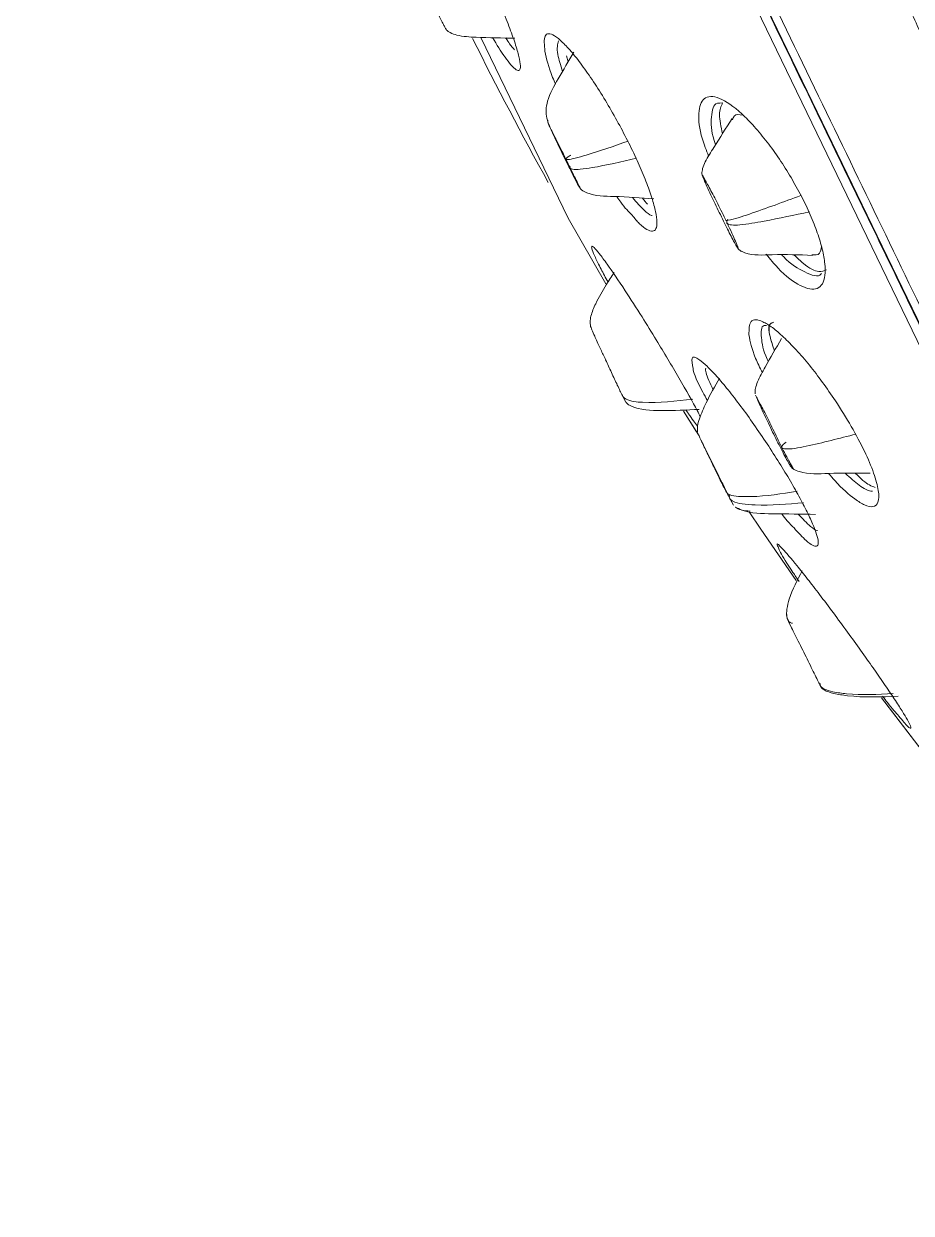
# Model space of a CAD drawing. Extents: x 11377 to 14537, y 53 to 2368.
# Drawn here: x 13406.93 to 13432.79, y 936.9 to 971.55 of the extents above; entities that cross this region are included whole.
import ezdxf

# ---------------------------------------------------------------- set-up
doc = ezdxf.new("R2010")
doc.units = 0
doc.header["$LTSCALE"] = 10
doc.header["$MEASUREMENT"] = 0
doc.layers.get('0').update_dxf_attribs({"linetype": 'CONTINUOUS'})

# ---------------------------------------------------------------- blocks, each defined once
blk = doc.blocks.new('ebhrwW')
at = {"color": 8, "linetype": 'Continuous', "lineweight": 15}
for p, q in [((6290.409, 896.67), (6258.554, 962.566)), ((6296.411, 883.613), (6258.388, 962.268)), ((6271.406, 917.866), (6273.949, 912.606))]:
    blk.add_line(p, q, dxfattribs=at)
at = {"color": 7, "linetype": 'Continuous', "lineweight": 15}
for p, q in [((6273.905, 917.337), (6273.951, 917.162)), ((6273.905, 917.337), (6273.951, 917.162)), ((6278.368, 915.958), (6278.453, 915.963)), ((6278.368, 915.958), (6278.453, 915.963)), ((6273.493, 915.091), (6273.624, 914.821)), ((6273.89, 914.315), (6274.014, 914.059)), ((6278.103, 913.296), (6278.236, 913.02)), ((6273.949, 912.606), (6275.049, 910.69)), ((6275.531, 907.434), (6275.622, 907.256)), ((6277.31, 906.981), (6277.75, 906.291)), ((6277.31, 906.981), (6277.695, 906.377)), ((6277.823, 906.135), (6277.896, 905.984)), ((6278.593, 904.586), (6278.675, 904.416)), ((6278.675, 904.416), (6278.773, 904.241)), ((6280.353, 900.898), (6280.368, 900.868)), ((6280.362, 900.882), (6280.377, 900.851)), ((6281.301, 898.979), (6281.343, 898.912))]:
    blk.add_line(p, q, dxfattribs=at)
at = {"color": 7, "linetype": 'Continuous', "lineweight": 15, "flags": 128}
for points in [[(6279.224, 904.051), (6279.565, 903.548), (6280.601, 902.048)], [(6279.224, 904.051), (6279.565, 903.548), (6280.601, 902.048)], [(6283.085, 898.632), (6284.27, 897.085), (6284.577, 896.691)], [(6283.216, 898.459), (6284.27, 897.085), (6284.597, 896.666)]]:
    blk.add_lwpolyline(points, dxfattribs=at)
at = {"color": 7, "linetype": 'Continuous', "lineweight": 15}
blk.add_arc((6383.324, 974.147), 125.5, 206.65777, 208.82314, dxfattribs=at)
at = {"color": 8, "linetype": 'Continuous', "lineweight": 15}
for points, knots in [([(6290.922, 896.157), (6290.437, 897.158), (6289.469, 899.162), (6287.878, 902.452), (6286.205, 905.913), (6284.453, 909.536), (6282.642, 913.283), (6280.788, 917.119), (6278.907, 921.011), (6277.016, 924.922), (6275.133, 928.817), (6273.275, 932.661), (6271.459, 936.418), (6269.701, 940.054), (6268.017, 943.537), (6266.423, 946.833), (6264.934, 949.915), (6263.562, 952.752), (6262.321, 955.32), (6261.221, 957.595), (6260.273, 959.556), (6259.486, 961.185), (6258.865, 962.469), (6258.42, 963.389), (6258.14, 963.968), (6258.105, 964.04), (6258.088, 964.076)], [0, 0, 0, 0, 0.041667, 0.083334, 0.125001, 0.166668, 0.208335, 0.250002, 0.291669, 0.333336, 0.375003, 0.41667, 0.458337, 0.500004, 0.541671, 0.583338, 0.625005, 0.666672, 0.708339, 0.750006, 0.791673, 0.83334, 0.875007, 0.916674, 0.958342, 1, 1, 1, 1]), ([(6272.113, 917.296), (6272.174, 917.214), (6272.304, 917.038), (6272.447, 916.908), (6272.544, 916.891), (6272.572, 917.022), (6272.528, 917.291), (6272.414, 917.685), (6272.236, 918.184), (6272.003, 918.763), (6271.728, 919.396), (6271.521, 919.831), (6271.418, 920.049)], [0, 0, 0, 0, 0.082774, 0.178749, 0.281665, 0.385167, 0.488506, 0.591452, 0.69394, 0.796269, 0.898206, 1, 1, 1, 1]), ([(6272.113, 917.296), (6272.174, 917.214), (6272.304, 917.038), (6272.447, 916.908), (6272.544, 916.891), (6272.572, 917.022), (6272.528, 917.291), (6272.414, 917.685), (6272.236, 918.184), (6272.003, 918.763), (6271.728, 919.396), (6271.521, 919.831), (6271.418, 920.049)], [0, 0, 0, 0, 0.082774, 0.178749, 0.281665, 0.385167, 0.488506, 0.591452, 0.69394, 0.796269, 0.898206, 1, 1, 1, 1]), ([(6272.388, 917.509), (6272.345, 917.558), (6272.275, 917.636), (6272.174, 917.796), (6272.136, 917.857)], [0, 0, 0, 0, 0.62057, 1, 1, 1, 1]), ([(6272.388, 917.509), (6272.345, 917.558), (6272.275, 917.636), (6272.174, 917.796), (6272.136, 917.857)], [0, 0, 0, 0, 0.62057, 1, 1, 1, 1]), ([(6275.414, 915.375), (6275.303, 915.573), (6275.081, 915.971), (6274.732, 916.526), (6274.389, 917.023), (6274.067, 917.437), (6273.781, 917.747), (6273.547, 917.936), (6273.374, 917.997), (6273.233, 917.923), (6273.258, 917.647), (6273.275, 917.468)], [0, 0, 0, 0, 0.099479, 0.199471, 0.301027, 0.403146, 0.506029, 0.609543, 0.711077, 0.812651, 1, 1, 1, 1]), ([(6275.414, 915.375), (6275.303, 915.573), (6275.081, 915.971), (6274.732, 916.526), (6274.389, 917.023), (6274.067, 917.437), (6273.781, 917.747), (6273.547, 917.936), (6273.374, 917.997), (6273.233, 917.923), (6273.258, 917.647), (6273.275, 917.468)], [0, 0, 0, 0, 0.099479, 0.199471, 0.301027, 0.403146, 0.506029, 0.609543, 0.711077, 0.812651, 1, 1, 1, 1]), ([(6273.787, 916.881), (6273.732, 917.059), (6273.595, 917.497), (6273.644, 917.67), (6273.672, 917.773)], [0, 0, 0, 0, 0.4040424, 1, 1, 1, 1]), ([(6273.787, 916.881), (6273.732, 917.059), (6273.595, 917.497), (6273.644, 917.67), (6273.672, 917.773)], [0, 0, 0, 0, 0.4040424, 1, 1, 1, 1]), ([(6280.446, 913.792), (6280.335, 913.972), (6280.112, 914.335), (6279.746, 914.837), (6279.374, 915.287), (6278.88, 915.788), (6278.324, 916.173), (6277.878, 916.165), (6277.721, 915.718), (6277.784, 915.089), (6277.978, 914.583), (6278.044, 914.411)], [0, 0, 0, 0, 0.074821, 0.150373, 0.228816, 0.308002, 0.46998, 0.631394, 0.782831, 0.926317, 1, 1, 1, 1]), ([(6280.446, 913.792), (6280.335, 913.972), (6280.112, 914.335), (6279.746, 914.837), (6279.374, 915.287), (6278.88, 915.788), (6278.324, 916.173), (6277.878, 916.165), (6277.721, 915.718), (6277.784, 915.089), (6277.978, 914.583), (6278.044, 914.411)], [0, 0, 0, 0, 0.074821, 0.150373, 0.228816, 0.308002, 0.46998, 0.631394, 0.782831, 0.926317, 1, 1, 1, 1]), ([(6278.247, 914.748), (6278.232, 914.79), (6278.11, 915.131), (6278.114, 915.581), (6278.181, 915.959), (6278.344, 915.958), (6278.368, 915.958)], [0, 0, 0, 0, 0.058879, 0.479721, 0.925325, 1, 1, 1, 1]), ([(6278.247, 914.748), (6278.232, 914.79), (6278.11, 915.131), (6278.114, 915.581), (6278.181, 915.959), (6278.344, 915.958), (6278.368, 915.958)], [0, 0, 0, 0, 0.058879, 0.479721, 0.925325, 1, 1, 1, 1]), ([(6275.817, 912.688), (6275.889, 912.601), (6276.061, 912.393), (6276.254, 912.263), (6276.423, 912.203), (6276.522, 912.279), (6276.552, 912.474), (6276.511, 912.78), (6276.401, 913.186), (6276.228, 913.669), (6275.999, 914.211), (6275.727, 914.789), (6275.518, 915.18), (6275.414, 915.375)], [0, 0, 0, 0, 0.067554, 0.16197, 0.257348, 0.352252, 0.446667, 0.540173, 0.633342, 0.725505, 0.817434, 0.908755, 1, 1, 1, 1]), ([(6275.817, 912.688), (6275.889, 912.601), (6276.061, 912.393), (6276.254, 912.263), (6276.423, 912.203), (6276.522, 912.279), (6276.552, 912.474), (6276.511, 912.78), (6276.401, 913.186), (6276.228, 913.669), (6275.999, 914.211), (6275.727, 914.789), (6275.518, 915.18), (6275.414, 915.375)], [0, 0, 0, 0, 0.067554, 0.16197, 0.257348, 0.352252, 0.446667, 0.540173, 0.633342, 0.725505, 0.817434, 0.908755, 1, 1, 1, 1]), ([(6275.699, 914.852), (6275.283, 914.705), (6274.748, 914.516), (6274.178, 914.357), (6273.973, 914.311), (6273.893, 914.31), (6273.879, 914.322), (6273.883, 914.336), (6273.901, 914.355), (6273.947, 914.392), (6273.997, 914.421), (6274.033, 914.443)], [0, 0, 0, 0, 0.559098, 0.719648, 0.838089, 0.879174, 0.896209, 0.91228, 0.929105, 0.948468, 1, 1, 1, 1]), ([(6275.944, 914.351), (6275.504, 914.249), (6274.94, 914.118), (6274.333, 914.03), (6274.113, 914.019), (6274.019, 914.049), (6273.999, 914.077), (6273.996, 914.1), (6274.004, 914.117), (6274.007, 914.125)], [0, 0, 0, 0, 0.606699, 0.778208, 0.904932, 0.949233, 0.967791, 0.985433, 1, 1, 1, 1]), ([(6279.725, 911.553), (6279.839, 911.414), (6280.201, 910.973), (6280.755, 910.575), (6281.171, 910.493), (6281.371, 910.673), (6281.445, 910.92), (6281.444, 911.262), (6281.368, 911.685), (6281.224, 912.169), (6281.015, 912.695), (6280.757, 913.246), (6280.549, 913.61), (6280.446, 913.792)], [0, 0, 0, 0, 0.071245, 0.226302, 0.388199, 0.469011, 0.549003, 0.626696, 0.703469, 0.778302, 0.852645, 0.926298, 1, 1, 1, 1]), ([(6279.725, 911.553), (6279.839, 911.414), (6280.201, 910.973), (6280.755, 910.575), (6281.171, 910.493), (6281.371, 910.673), (6281.445, 910.92), (6281.444, 911.262), (6281.368, 911.685), (6281.224, 912.169), (6281.015, 912.695), (6280.757, 913.246), (6280.549, 913.61), (6280.446, 913.792)], [0, 0, 0, 0, 0.071245, 0.226302, 0.388199, 0.469011, 0.549003, 0.626696, 0.703469, 0.778302, 0.852645, 0.926298, 1, 1, 1, 1]), ([(6276.396, 912.68), (6276.39, 912.681), (6276.331, 912.695), (6276.157, 912.825), (6275.946, 913.069), (6275.829, 913.204)], [0, 0, 0, 0, 0.051182, 0.474512, 1, 1, 1, 1]), ([(6276.396, 912.68), (6276.39, 912.681), (6276.331, 912.695), (6276.157, 912.825), (6275.946, 913.069), (6275.829, 913.204)], [0, 0, 0, 0, 0.051182, 0.474512, 1, 1, 1, 1]), ([(6276.521, 909.056), (6276.382, 909.282), (6276.07, 909.788), (6275.558, 910.583), (6275.131, 911.211), (6274.847, 911.592), (6274.694, 911.767), (6274.622, 911.808), (6274.642, 911.723), (6274.652, 911.682)], [0, 0, 0, 0, 0.133242, 0.298868, 0.508315, 0.633306, 0.760211, 0.881702, 1, 1, 1, 1]), ([(6276.521, 909.056), (6276.382, 909.282), (6276.07, 909.788), (6275.558, 910.583), (6275.131, 911.211), (6274.847, 911.592), (6274.694, 911.767), (6274.622, 911.808), (6274.642, 911.723), (6274.652, 911.682)], [0, 0, 0, 0, 0.133242, 0.298868, 0.508315, 0.633306, 0.760211, 0.881702, 1, 1, 1, 1]), ([(6281.333, 910.994), (6281.33, 910.99), (6281.25, 910.861), (6280.858, 911.022), (6280.44, 911.245), (6280.195, 911.52), (6280.181, 911.536)], [0, 0, 0, 0, 0.017901, 0.505243, 0.971617, 1, 1, 1, 1]), ([(6281.333, 910.994), (6281.33, 910.99), (6281.25, 910.861), (6280.858, 911.022), (6280.44, 911.245), (6280.195, 911.52), (6280.181, 911.536)], [0, 0, 0, 0, 0.017901, 0.505243, 0.971617, 1, 1, 1, 1]), ([(6281.738, 907.286), (6281.615, 907.466), (6281.367, 907.829), (6280.977, 908.331), (6280.591, 908.782), (6280.224, 909.154), (6279.893, 909.434), (6279.535, 909.652), (6279.228, 909.679), (6279.222, 909.363), (6279.219, 909.21)], [0, 0, 0, 0, 0.099656, 0.200259, 0.30358, 0.407493, 0.511808, 0.616468, 0.814267, 1, 1, 1, 1]), ([(6281.738, 907.286), (6281.615, 907.466), (6281.367, 907.829), (6280.977, 908.331), (6280.591, 908.782), (6280.224, 909.154), (6279.893, 909.434), (6279.535, 909.652), (6279.228, 909.679), (6279.222, 909.363), (6279.219, 909.21)], [0, 0, 0, 0, 0.099656, 0.200259, 0.30358, 0.407493, 0.511808, 0.616468, 0.814267, 1, 1, 1, 1]), ([(6279.783, 908.428), (6279.773, 908.451), (6279.631, 908.75), (6279.571, 909.146), (6279.57, 909.486), (6279.705, 909.478), (6279.729, 909.476)], [0, 0, 0, 0, 0.034969, 0.464627, 0.905894, 1, 1, 1, 1]), ([(6279.783, 908.428), (6279.773, 908.451), (6279.631, 908.75), (6279.571, 909.146), (6279.57, 909.486), (6279.705, 909.478), (6279.729, 909.476)], [0, 0, 0, 0, 0.034969, 0.464627, 0.905894, 1, 1, 1, 1]), ([(6277.802, 906.819), (6277.774, 906.877), (6277.645, 907.14), (6277.191, 907.942), (6276.745, 908.684), (6276.521, 909.056)], [0, 0, 0, 0, 0.122326, 0.560166, 1, 1, 1, 1]), ([(6277.802, 906.819), (6277.774, 906.877), (6277.645, 907.14), (6277.191, 907.942), (6276.745, 908.684), (6276.521, 909.056)], [0, 0, 0, 0, 0.122326, 0.560166, 1, 1, 1, 1]), ([(6279.751, 906.027), (6279.623, 906.217), (6279.366, 906.599), (6278.979, 907.133), (6278.608, 907.613), (6278.274, 908.008), (6277.992, 908.304), (6277.712, 908.542), (6277.513, 908.605), (6277.568, 908.347), (6277.593, 908.228)], [0, 0, 0, 0, 0.106685, 0.214021, 0.322198, 0.430723, 0.537598, 0.640849, 0.834659, 1, 1, 1, 1]), ([(6279.751, 906.027), (6279.623, 906.217), (6279.366, 906.599), (6278.979, 907.133), (6278.608, 907.613), (6278.274, 908.008), (6277.992, 908.304), (6277.712, 908.542), (6277.513, 908.605), (6277.568, 908.347), (6277.593, 908.228)], [0, 0, 0, 0, 0.106685, 0.214021, 0.322198, 0.430723, 0.537598, 0.640849, 0.834659, 1, 1, 1, 1]), ([(6278.178, 907.604), (6278.089, 907.793), (6277.951, 908.087), (6277.957, 908.195), (6277.959, 908.233)], [0, 0, 0, 0, 0.6457916, 1, 1, 1, 1]), ([(6278.178, 907.604), (6278.089, 907.793), (6277.951, 908.087), (6277.957, 908.195), (6277.959, 908.233)], [0, 0, 0, 0, 0.6457916, 1, 1, 1, 1]), ([(6277.581, 907.332), (6277.093, 907.275), (6276.438, 907.198), (6275.745, 907.268), (6275.565, 907.377), (6275.54, 907.419), (6275.532, 907.431)], [0, 0, 0, 0, 0.687713, 0.924022, 0.976988, 1, 1, 1, 1]), ([(6281.54, 905.167), (6281.601, 905.095), (6281.884, 904.763), (6282.252, 904.448), (6282.615, 904.22), (6282.858, 904.17), (6283.005, 904.303), (6283.015, 904.639), (6282.876, 905.155), (6282.603, 905.802), (6282.218, 906.535), (6281.898, 907.035), (6281.738, 907.286)], [0, 0, 0, 0, 0.038414, 0.17829, 0.262769, 0.359678, 0.466613, 0.575456, 0.682301, 0.788035, 0.893708, 1, 1, 1, 1]), ([(6281.54, 905.167), (6281.601, 905.095), (6281.884, 904.763), (6282.252, 904.448), (6282.615, 904.22), (6282.858, 904.17), (6283.005, 904.303), (6283.015, 904.639), (6282.876, 905.155), (6282.603, 905.802), (6282.218, 906.535), (6281.898, 907.035), (6281.738, 907.286)], [0, 0, 0, 0, 0.038414, 0.17829, 0.262769, 0.359678, 0.466613, 0.575456, 0.682301, 0.788035, 0.893708, 1, 1, 1, 1]), ([(6282.337, 906.314), (6281.856, 906.189), (6281.154, 906.007), (6280.403, 905.859), (6280.196, 905.896), (6280.172, 905.918), (6280.169, 905.94), (6280.181, 905.967), (6280.223, 906.014), (6280.271, 906.049), (6280.307, 906.075)], [0, 0, 0, 0, 0.581, 0.849288, 0.887472, 0.902899, 0.917333, 0.932627, 0.950652, 1, 1, 1, 1]), ([(6280.534, 903.581), (6280.66, 903.441), (6280.885, 903.191), (6281.084, 903.057), (6281.205, 903.03), (6281.252, 903.116), (6281.222, 903.311), (6281.122, 903.602), (6280.951, 903.982), (6280.72, 904.432), (6280.434, 904.937), (6280.109, 905.477), (6279.871, 905.843), (6279.751, 906.027)], [0, 0, 0, 0, 0.1153766, 0.2055306, 0.2954268, 0.3843024, 0.4727222, 0.5605302, 0.6480671, 0.7356936, 0.8233813, 0.9116018, 1, 1, 1, 1]), ([(6280.534, 903.581), (6280.66, 903.441), (6280.885, 903.191), (6281.084, 903.057), (6281.205, 903.03), (6281.252, 903.116), (6281.222, 903.311), (6281.122, 903.602), (6280.951, 903.982), (6280.72, 904.432), (6280.434, 904.937), (6280.109, 905.477), (6279.871, 905.843), (6279.751, 906.027)], [0, 0, 0, 0, 0.1153766, 0.2055306, 0.2954268, 0.3843024, 0.4727222, 0.5605302, 0.6480671, 0.7356936, 0.8233813, 0.9116018, 1, 1, 1, 1]), ([(6282.819, 904.647), (6282.802, 904.648), (6282.704, 904.653), (6282.454, 904.786), (6282.169, 905.043), (6282.03, 905.168)], [0, 0, 0, 0, 0.095216, 0.556911, 1, 1, 1, 1]), ([(6282.819, 904.647), (6282.802, 904.648), (6282.704, 904.653), (6282.454, 904.786), (6282.169, 905.043), (6282.03, 905.168)], [0, 0, 0, 0, 0.095216, 0.556911, 1, 1, 1, 1]), ([(6280.627, 904.646), (6280.175, 904.574), (6279.593, 904.482), (6278.951, 904.493), (6278.701, 904.514), (6278.615, 904.571), (6278.593, 904.586)], [0, 0, 0, 0, 0.635092, 0.81813, 0.95316, 1, 1, 1, 1]), ([(6280.821, 904.313), (6280.343, 904.272), (6279.733, 904.219), (6279.05, 904.273), (6278.799, 904.324), (6278.684, 904.399), (6278.654, 904.447), (6278.646, 904.485), (6278.65, 904.523), (6278.662, 904.546), (6278.667, 904.556)], [0, 0, 0, 0, 0.599695, 0.766359, 0.889502, 0.932551, 0.950585, 0.967729, 0.985728, 1, 1, 1, 1]), ([(6281.215, 903.501), (6281.209, 903.502), (6281.165, 903.506), (6281.004, 903.615), (6280.781, 903.849), (6280.654, 903.982)], [0, 0, 0, 0, 0.055317, 0.463039, 1, 1, 1, 1]), ([(6281.215, 903.501), (6281.209, 903.502), (6281.165, 903.506), (6281.004, 903.615), (6280.781, 903.849), (6280.654, 903.982)], [0, 0, 0, 0, 0.055317, 0.463039, 1, 1, 1, 1]), ([(6282.093, 900.544), (6281.954, 900.733), (6281.677, 901.11), (6281.282, 901.635), (6280.922, 902.102), (6280.522, 902.606), (6280.172, 903.013), (6279.997, 903.174), (6280.063, 903.038), (6280.082, 902.999)], [0, 0, 0, 0, 0.123009, 0.246698, 0.363977, 0.481297, 0.699408, 0.911886, 1, 1, 1, 1]), ([(6282.093, 900.544), (6281.954, 900.733), (6281.677, 901.11), (6281.282, 901.635), (6280.922, 902.102), (6280.522, 902.606), (6280.172, 903.013), (6279.997, 903.174), (6280.063, 903.038), (6280.082, 902.999)], [0, 0, 0, 0, 0.123009, 0.246698, 0.363977, 0.481297, 0.699408, 0.911886, 1, 1, 1, 1]), ([(6283.59, 898.096), (6283.642, 898.034), (6283.859, 897.773), (6283.949, 897.716), (6283.94, 897.797), (6283.85, 897.97), (6283.692, 898.234), (6283.388, 898.704), (6282.861, 899.479), (6282.349, 900.189), (6282.093, 900.544)], [0, 0, 0, 0, 0.057966, 0.24544, 0.339003, 0.432454, 0.526269, 0.620259, 0.809884, 1, 1, 1, 1]), ([(6283.59, 898.096), (6283.642, 898.034), (6283.859, 897.773), (6283.949, 897.716), (6283.94, 897.797), (6283.85, 897.97), (6283.692, 898.234), (6283.388, 898.704), (6282.861, 899.479), (6282.349, 900.189), (6282.093, 900.544)], [0, 0, 0, 0, 0.057966, 0.24544, 0.339003, 0.432454, 0.526269, 0.620259, 0.809884, 1, 1, 1, 1]), ([(6283.424, 898.753), (6282.971, 898.729), (6282.381, 898.696), (6281.7, 898.793), (6281.443, 898.867), (6281.322, 898.944), (6281.303, 898.979), (6281.3, 898.984)], [0, 0, 0, 0, 0.621414, 0.807309, 0.944447, 0.992017, 1, 1, 1, 1])]:
    blk.add_open_spline(points, degree=3, knots=knots, dxfattribs=at)
at = {"color": 7, "linetype": 'Continuous', "lineweight": 15}
for points, knots in [([(6290.452, 896.542), (6290.38, 896.691), (6290.236, 896.99), (6290.016, 897.445), (6289.794, 897.904), (6289.569, 898.369), (6289.342, 898.84), (6289.112, 899.316), (6288.879, 899.797), (6288.644, 900.283), (6288.113, 901.381), (6287.266, 903.133), (6286.057, 905.635), (6284.79, 908.255), (6283.461, 911.005), (6282.088, 913.844), (6280.197, 917.755), (6277.775, 922.767), (6274.862, 928.792), (6272.032, 934.646), (6269.375, 940.143), (6266.962, 945.134), (6264.84, 949.524), (6262.987, 953.357), (6261.659, 956.104), (6260.725, 958.035), (6260.088, 959.355), (6259.533, 960.503), (6259.065, 961.471), (6258.693, 962.239), (6258.477, 962.685), (6258.36, 962.928), (6258.299, 963.055), (6258.255, 963.146), (6258.228, 963.202), (6258.224, 963.209), (6258.223, 963.212)], [0, 0, 0, 0, 0.0064574, 0.0129097, 0.0193583, 0.0258048, 0.0322504, 0.0386966, 0.0451448, 0.0515964, 0.0580528, 0.0883858, 0.1187239, 0.1501515, 0.1815843, 0.2138263, 0.2460735, 0.3114857, 0.3771442, 0.4423119, 0.5062841, 0.5684317, 0.6282339, 0.6856216, 0.7445475, 0.7752729, 0.8060035, 0.8377365, 0.8694747, 0.9019169, 0.9343642, 0.9475017, 0.9606221, 0.9737374, 0.9868594, 1, 1, 1, 1]), ([(6281.123, 924.794), (6281.221, 924.573), (6281.417, 924.13), (6281.714, 923.468), (6282.012, 922.806), (6282.311, 922.146), (6282.612, 921.487), (6282.913, 920.83), (6283.216, 920.174), (6283.519, 919.519), (6283.823, 918.867), (6284.127, 918.216), (6284.431, 917.568), (6284.736, 916.921), (6285.04, 916.277), (6285.345, 915.635), (6285.649, 914.995), (6285.953, 914.358), (6286.257, 913.724), (6286.561, 913.092), (6286.864, 912.464), (6287.166, 911.839), (6287.468, 911.217), (6287.769, 910.598), (6288.61, 908.875), (6289.977, 906.104), (6291.454, 903.182), (6292.531, 901.101), (6293.092, 900.031), (6293.512, 899.238), (6293.786, 898.723), (6294.049, 898.24), (6294.215, 897.935), (6294.296, 897.787)], [0, 0, 0, 0, 0.022394, 0.044785, 0.067173, 0.08956, 0.111946, 0.13433, 0.156714, 0.179097, 0.201479, 0.223861, 0.246243, 0.268625, 0.291006, 0.313388, 0.335769, 0.35815, 0.380532, 0.402913, 0.425294, 0.447675, 0.470056, 0.492437, 0.514817, 0.658169, 0.801525, 0.857394, 0.913258, 0.936232, 0.959205, 0.98023, 1, 1, 1, 1]), ([(6269.809, 919.271), (6269.883, 919.118), (6269.996, 918.888), (6270.134, 918.612), (6270.227, 918.427), (6270.304, 918.276), (6270.361, 918.167), (6270.397, 918.101), (6270.403, 918.097), (6270.405, 918.094)], [0, 0, 0, 0, 0.25272, 0.380193, 0.507464, 0.634761, 0.761546, 0.886876, 1, 1, 1, 1]), ([(6270.387, 918.118), (6270.403, 918.097), (6270.437, 918.054), (6270.546, 917.987), (6270.821, 917.899), (6271.461, 917.861), (6272.024, 917.855), (6272.401, 917.851)], [0, 0, 0, 0, 0.037722, 0.079788, 0.181612, 0.452839, 1, 1, 1, 1]), ([(6271.749, 917.865), (6271.872, 917.659), (6272.008, 917.43), (6272.104, 917.307), (6272.113, 917.296)], [0, 0, 0, 0, 0.902541, 1, 1, 1, 1]), ([(6271.749, 917.865), (6271.872, 917.659), (6272.008, 917.43), (6272.104, 917.307), (6272.113, 917.296)], [0, 0, 0, 0, 0.902541, 1, 1, 1, 1]), ([(6273.275, 917.468), (6273.323, 917.246), (6273.382, 916.978), (6273.556, 916.574), (6273.586, 916.505)], [0, 0, 0, 0, 0.8297, 1, 1, 1, 1]), ([(6273.275, 917.468), (6273.323, 917.246), (6273.382, 916.978), (6273.556, 916.574), (6273.586, 916.505)], [0, 0, 0, 0, 0.8297, 1, 1, 1, 1]), ([(6274.116, 917.446), (6273.964, 917.186), (6273.69, 916.716), (6273.369, 916.159), (6273.3, 915.757), (6273.334, 915.433), (6273.435, 915.217), (6273.502, 915.071)], [0, 0, 0, 0, 0.337209, 0.610207, 0.713278, 0.806742, 1, 1, 1, 1]), ([(6278.453, 915.963), (6278.407, 915.867), (6278.318, 915.68), (6278.406, 915.267), (6278.449, 915.065)], [0, 0, 0, 0, 0.511227, 1, 1, 1, 1]), ([(6278.453, 915.963), (6278.407, 915.867), (6278.318, 915.68), (6278.406, 915.267), (6278.449, 915.065)], [0, 0, 0, 0, 0.511227, 1, 1, 1, 1]), ([(6279.04, 915.607), (6278.94, 915.626), (6278.797, 915.654), (6278.756, 915.512), (6278.744, 915.47)], [0, 0, 0, 0, 0.700256, 1, 1, 1, 1]), ([(6273.37, 915.447), (6273.365, 915.44), (6273.352, 915.422), (6273.385, 915.334), (6273.459, 915.177), (6273.579, 914.941), (6273.735, 914.632), (6273.842, 914.412), (6273.9, 914.295)], [0, 0, 0, 0, 0.0704, 0.204068, 0.360439, 0.543812, 0.757007, 1, 1, 1, 1]), ([(6278.731, 915.509), (6278.553, 915.229), (6278.287, 914.809), (6277.984, 914.335), (6277.863, 914.072), (6277.853, 913.95), (6277.848, 913.896)], [0, 0, 0, 0, 0.537669, 0.804359, 0.913083, 1, 1, 1, 1]), ([(6273.624, 914.82), (6273.703, 914.657), (6273.82, 914.414), (6273.973, 914.101), (6274.078, 913.888), (6274.171, 913.705), (6274.249, 913.558), (6274.312, 913.455), (6274.335, 913.432), (6274.347, 913.42)], [0, 0, 0, 0, 0.256194, 0.381836, 0.505009, 0.626852, 0.748784, 0.872555, 1, 1, 1, 1]), ([(6274.014, 914.059), (6274.056, 913.974), (6274.141, 913.804), (6274.241, 913.608), (6274.311, 913.469), (6274.323, 913.447), (6274.328, 913.435)], [0, 0, 0, 0, 0.250596, 0.50126, 0.750786, 1, 1, 1, 1]), ([(6277.849, 913.938), (6277.85, 913.918), (6277.85, 913.879), (6277.906, 913.732), (6277.992, 913.532), (6278.071, 913.364), (6278.111, 913.279)], [0, 0, 0, 0, 0.246828, 0.493944, 0.744501, 1, 1, 1, 1]), ([(6277.852, 913.874), (6277.857, 913.867), (6277.868, 913.851), (6277.919, 913.762), (6277.992, 913.631), (6278.085, 913.458), (6278.194, 913.251), (6278.313, 913.019), (6278.438, 912.77), (6278.518, 912.606), (6278.559, 912.523)], [0, 0, 0, 0, 0.118855, 0.23786, 0.358489, 0.480996, 0.605904, 0.734073, 0.865392, 1, 1, 1, 1]), ([(6274.337, 913.428), (6274.391, 913.398), (6274.678, 913.238), (6275.428, 913.251), (6276.069, 913.197), (6276.449, 913.164)], [0, 0, 0, 0, 0.08588, 0.457245, 1, 1, 1, 1]), ([(6275.375, 913.233), (6275.411, 913.178), (6275.58, 912.925), (6275.713, 912.792), (6275.817, 912.688)], [0, 0, 0, 0, 0.218517, 1, 1, 1, 1]), ([(6275.375, 913.233), (6275.411, 913.178), (6275.58, 912.925), (6275.713, 912.792), (6275.817, 912.688)], [0, 0, 0, 0, 0.218517, 1, 1, 1, 1]), ([(6280.733, 913.266), (6280.231, 913.08), (6279.504, 912.81), (6278.764, 912.566), (6278.562, 912.536), (6278.551, 912.542), (6278.55, 912.542)], [0, 0, 0, 0, 0.659994, 0.954263, 0.995919, 1, 1, 1, 1]), ([(6276.12, 913.185), (6276.169, 913.121), (6276.224, 913.048), (6276.261, 913.019), (6276.265, 913.015)], [0, 0, 0, 0, 0.8856236, 1, 1, 1, 1]), ([(6276.12, 913.185), (6276.169, 913.121), (6276.224, 913.048), (6276.261, 913.019), (6276.265, 913.015)], [0, 0, 0, 0, 0.8856236, 1, 1, 1, 1]), ([(6278.236, 913.02), (6278.276, 912.937), (6278.356, 912.772), (6278.477, 912.522), (6278.593, 912.286), (6278.701, 912.072), (6278.798, 911.89), (6278.883, 911.749), (6278.955, 911.656), (6278.99, 911.643), (6279.008, 911.636)], [0, 0, 0, 0, 0.129771, 0.25699, 0.381733, 0.504328, 0.625734, 0.747214, 0.87111, 1, 1, 1, 1]), ([(6278.604, 912.568), (6278.597, 912.558), (6278.583, 912.54), (6278.574, 912.513), (6278.57, 912.49), (6278.574, 912.47), (6278.581, 912.459), (6278.584, 912.454)], [0, 0, 0, 0, 0.246534, 0.451029, 0.638083, 0.817725, 1, 1, 1, 1]), ([(6280.988, 912.786), (6280.542, 912.694), (6279.852, 912.552), (6279.099, 912.414), (6278.756, 912.397), (6278.644, 912.417), (6278.603, 912.435), (6278.59, 912.448), (6278.584, 912.454)], [0, 0, 0, 0, 0.53224, 0.825114, 0.930154, 0.96914, 0.98543, 1, 1, 1, 1]), ([(6278.583, 912.466), (6278.631, 912.365), (6278.726, 912.165), (6278.831, 911.926), (6278.902, 911.754), (6278.912, 911.717), (6278.917, 911.698)], [0, 0, 0, 0, 0.260373, 0.514763, 0.760858, 1, 1, 1, 1]), ([(6274.652, 911.682), (6274.678, 911.615), (6274.729, 911.482), (6274.891, 911.155), (6275.043, 910.872), (6275.113, 910.743)], [0, 0, 0, 0, 0.351406, 0.703155, 1, 1, 1, 1]), ([(6274.652, 911.682), (6274.678, 911.615), (6274.729, 911.482), (6274.891, 911.155), (6275.043, 910.872), (6275.113, 910.743)], [0, 0, 0, 0, 0.351406, 0.703155, 1, 1, 1, 1]), ([(6278.944, 911.669), (6278.996, 911.643), (6279.285, 911.504), (6280.038, 911.564), (6280.686, 911.537), (6281.072, 911.522)], [0, 0, 0, 0, 0.082453, 0.4538827, 1, 1, 1, 1]), ([(6280.542, 911.53), (6280.631, 911.443), (6280.905, 911.178), (6281.251, 911.004), (6281.413, 911.069), (6281.482, 911.096)], [0, 0, 0, 0, 0.217922, 0.666514, 1, 1, 1, 1]), ([(6280.542, 911.53), (6280.631, 911.443), (6280.905, 911.178), (6281.251, 911.004), (6281.413, 911.069), (6281.482, 911.096)], [0, 0, 0, 0, 0.217922, 0.666514, 1, 1, 1, 1]), ([(6281.049, 911.536), (6281.14, 911.53), (6281.292, 911.519), (6281.325, 911.702), (6281.338, 911.776)], [0, 0, 0, 0, 0.594049, 1, 1, 1, 1]), ([(6275.293, 911.022), (6275.215, 910.903), (6275.02, 910.606), (6274.779, 910.186), (6274.623, 909.818), (6274.586, 909.599), (6274.601, 909.451), (6274.647, 909.343), (6274.712, 909.192), (6274.8, 908.997), (6274.907, 908.766), (6275.052, 908.457), (6275.223, 908.09), (6275.402, 907.704), (6275.486, 907.528), (6275.531, 907.434)], [0, 0, 0, 0, 0.093775, 0.233692, 0.321308, 0.360937, 0.38832, 0.442415, 0.5158, 0.565033, 0.626448, 0.700606, 0.787495, 0.887252, 1, 1, 1, 1]), ([(6279.896, 909.55), (6279.878, 909.545), (6279.785, 909.517), (6279.793, 909.244), (6279.916, 908.885), (6279.965, 908.741)], [0, 0, 0, 0, 0.125447, 0.649878, 1, 1, 1, 1]), ([(6279.947, 909.572), (6279.909, 909.564), (6279.793, 909.538), (6279.792, 909.247), (6279.915, 908.886), (6279.965, 908.741)], [0, 0, 0, 0, 0.224391, 0.68949, 1, 1, 1, 1]), ([(6279.219, 909.21), (6279.258, 909.005), (6279.314, 908.709), (6279.539, 908.25), (6279.609, 908.108)], [0, 0, 0, 0, 0.689329, 1, 1, 1, 1]), ([(6279.219, 909.21), (6279.258, 909.005), (6279.314, 908.709), (6279.539, 908.25), (6279.609, 908.108)], [0, 0, 0, 0, 0.689329, 1, 1, 1, 1]), ([(6280.172, 909.097), (6280.008, 908.82), (6279.762, 908.405), (6279.503, 907.926), (6279.403, 907.662), (6279.399, 907.542), (6279.397, 907.488)], [0, 0, 0, 0, 0.534677, 0.802181, 0.911888, 1, 1, 1, 1]), ([(6277.593, 908.228), (6277.594, 908.216), (6277.603, 908.1), (6277.752, 907.757), (6277.964, 907.373), (6278.01, 907.29)], [0, 0, 0, 0, 0.08177, 0.800202, 1, 1, 1, 1]), ([(6277.593, 908.228), (6277.594, 908.216), (6277.603, 908.1), (6277.752, 907.757), (6277.964, 907.373), (6278.01, 907.29)], [0, 0, 0, 0, 0.08177, 0.800202, 1, 1, 1, 1]), ([(6278.362, 907.948), (6278.228, 907.708), (6278.012, 907.322), (6277.802, 906.853), (6277.715, 906.566), (6277.717, 906.437), (6277.718, 906.38)], [0, 0, 0, 0, 0.4849218, 0.779561, 0.9013157, 1, 1, 1, 1]), ([(6279.408, 907.451), (6279.417, 907.435), (6279.437, 907.402), (6279.505, 907.276), (6279.596, 907.102), (6279.706, 906.887), (6279.827, 906.645), (6279.952, 906.391), (6280.075, 906.137), (6280.149, 905.983), (6280.186, 905.906)], [0, 0, 0, 0, 0.123928, 0.246889, 0.370201, 0.49416, 0.618826, 0.744687, 0.871953, 1, 1, 1, 1]), ([(6279.44, 907.394), (6279.443, 907.384), (6279.462, 907.325), (6279.541, 907.148), (6279.628, 906.962), (6279.672, 906.869)], [0, 0, 0, 0, 0.093558, 0.549173, 1, 1, 1, 1]), ([(6275.633, 907.24), (6275.652, 907.22), (6275.695, 907.176), (6276.021, 907.011), (6276.744, 906.983), (6277.403, 907.015), (6277.766, 907.032)], [0, 0, 0, 0, 0.0386866, 0.0840259, 0.4959513, 1, 1, 1, 1]), ([(6277.384, 907.02), (6277.407, 906.984), (6277.557, 906.756), (6277.646, 906.643), (6277.721, 906.547)], [0, 0, 0, 0, 0.1570936, 1, 1, 1, 1]), ([(6277.384, 907.02), (6277.407, 906.984), (6277.557, 906.756), (6277.646, 906.643), (6277.721, 906.547)], [0, 0, 0, 0, 0.1570936, 1, 1, 1, 1]), ([(6279.671, 906.871), (6279.709, 906.791), (6279.785, 906.634), (6279.91, 906.376), (6280.036, 906.121), (6280.158, 905.879), (6280.271, 905.662), (6280.369, 905.484), (6280.448, 905.354), (6280.478, 905.32), (6280.493, 905.303)], [0, 0, 0, 0, 0.129091, 0.256113, 0.380891, 0.503896, 0.626275, 0.748986, 0.873125, 1, 1, 1, 1]), ([(6277.723, 906.356), (6277.731, 906.337), (6277.748, 906.297), (6277.808, 906.17), (6277.895, 905.992), (6278.012, 905.756), (6278.153, 905.475), (6278.309, 905.163), (6278.469, 904.841), (6278.555, 904.664), (6278.6, 904.572)], [0, 0, 0, 0, 0.101634, 0.206666, 0.316524, 0.433273, 0.558805, 0.694409, 0.841334, 1, 1, 1, 1]), ([(6277.897, 905.981), (6277.954, 905.863), (6278.057, 905.648), (6278.234, 905.282), (6278.376, 904.994), (6278.509, 904.717), (6278.595, 904.568), (6278.65, 904.473)], [0, 0, 0, 0, 0.2670056, 0.4834884, 0.6526742, 0.7799004, 1, 1, 1, 1]), ([(6280.186, 905.906), (6280.233, 905.816), (6280.327, 905.636), (6280.439, 905.433), (6280.517, 905.297), (6280.526, 905.286), (6280.531, 905.281)], [0, 0, 0, 0, 0.25048, 0.505065, 0.761141, 1, 1, 1, 1]), ([(6280.511, 905.29), (6280.57, 905.265), (6280.892, 905.13), (6281.675, 905.187), (6282.356, 905.177), (6282.757, 905.171)], [0, 0, 0, 0, 0.084338, 0.461263, 1, 1, 1, 1]), ([(6282.329, 905.169), (6282.402, 905.096), (6282.634, 904.866), (6282.79, 904.8), (6282.897, 904.756)], [0, 0, 0, 0, 0.318301, 1, 1, 1, 1]), ([(6282.329, 905.169), (6282.402, 905.096), (6282.634, 904.866), (6282.79, 904.8), (6282.897, 904.756)], [0, 0, 0, 0, 0.318301, 1, 1, 1, 1]), ([(6278.814, 904.184), (6278.873, 904.153), (6279.009, 904.08), (6279.164, 904.074), (6279.252, 904.071)], [0, 0, 0, 0, 0.436976, 1, 1, 1, 1]), ([(6278.824, 904.184), (6278.886, 904.155), (6279.218, 903.996), (6280.034, 903.995), (6280.745, 903.982), (6281.16, 903.975)], [0, 0, 0, 0, 0.085674, 0.465543, 1, 1, 1, 1]), ([(6280.181, 903.989), (6280.235, 903.918), (6280.376, 903.732), (6280.473, 903.639), (6280.534, 903.581)], [0, 0, 0, 0, 0.3794265, 1, 1, 1, 1]), ([(6280.181, 903.989), (6280.235, 903.918), (6280.376, 903.732), (6280.473, 903.639), (6280.534, 903.581)], [0, 0, 0, 0, 0.3794265, 1, 1, 1, 1]), ([(6280.082, 902.999), (6280.095, 902.962), (6280.131, 902.862), (6280.366, 902.482), (6280.621, 902.108), (6280.683, 902.017)], [0, 0, 0, 0, 0.30683, 0.831955, 1, 1, 1, 1]), ([(6280.082, 902.999), (6280.095, 902.962), (6280.131, 902.862), (6280.366, 902.482), (6280.621, 902.108), (6280.683, 902.017)], [0, 0, 0, 0, 0.30683, 0.831955, 1, 1, 1, 1]), ([(6280.486, 900.804), (6280.471, 900.807), (6280.444, 900.813), (6280.407, 900.832), (6280.378, 900.859), (6280.345, 900.906), (6280.31, 901.025), (6280.325, 901.236), (6280.437, 901.705), (6280.629, 902.063), (6280.774, 902.332)], [0, 0, 0, 0, 0.025855, 0.04967, 0.072849, 0.09668, 0.149746, 0.287309, 0.464646, 1, 1, 1, 1]), ([(6280.319, 901.091), (6280.319, 901.086), (6280.317, 901.017), (6280.339, 900.949), (6280.41, 900.772), (6280.535, 900.521), (6280.655, 900.282), (6280.788, 900.021), (6280.919, 899.759), (6281.042, 899.507), (6281.151, 899.281), (6281.245, 899.088), (6281.283, 899.013), (6281.303, 898.974)], [0, 0, 0, 0, 0.00625, 0.090161, 0.252315, 0.342429, 0.4339, 0.524174, 0.613994, 0.704522, 0.797503, 0.895377, 1, 1, 1, 1]), ([(6283.566, 898.676), (6283.071, 898.656), (6282.441, 898.63), (6281.723, 898.744), (6281.46, 898.82), (6281.337, 898.911), (6281.304, 898.965), (6281.293, 899.008), (6281.297, 899.036), (6281.3, 899.051)], [0, 0, 0, 0, 0.611599, 0.779286, 0.903184, 0.946498, 0.964643, 0.981891, 1, 1, 1, 1]), ([(6283.112, 898.681), (6283.162, 898.615), (6283.375, 898.339), (6283.497, 898.201), (6283.59, 898.096)], [0, 0, 0, 0, 0.239154, 1, 1, 1, 1]), ([(6283.112, 898.681), (6283.162, 898.615), (6283.375, 898.339), (6283.497, 898.201), (6283.59, 898.096)], [0, 0, 0, 0, 0.239154, 1, 1, 1, 1])]:
    blk.add_open_spline(points, degree=3, knots=knots, dxfattribs=at)

msp = doc.modelspace()

# ---------------------------------------------------------------- block references
msp.add_blockref('ebhrwW', (7148.841, 53.285))

doc.saveas('drawing.dxf')
